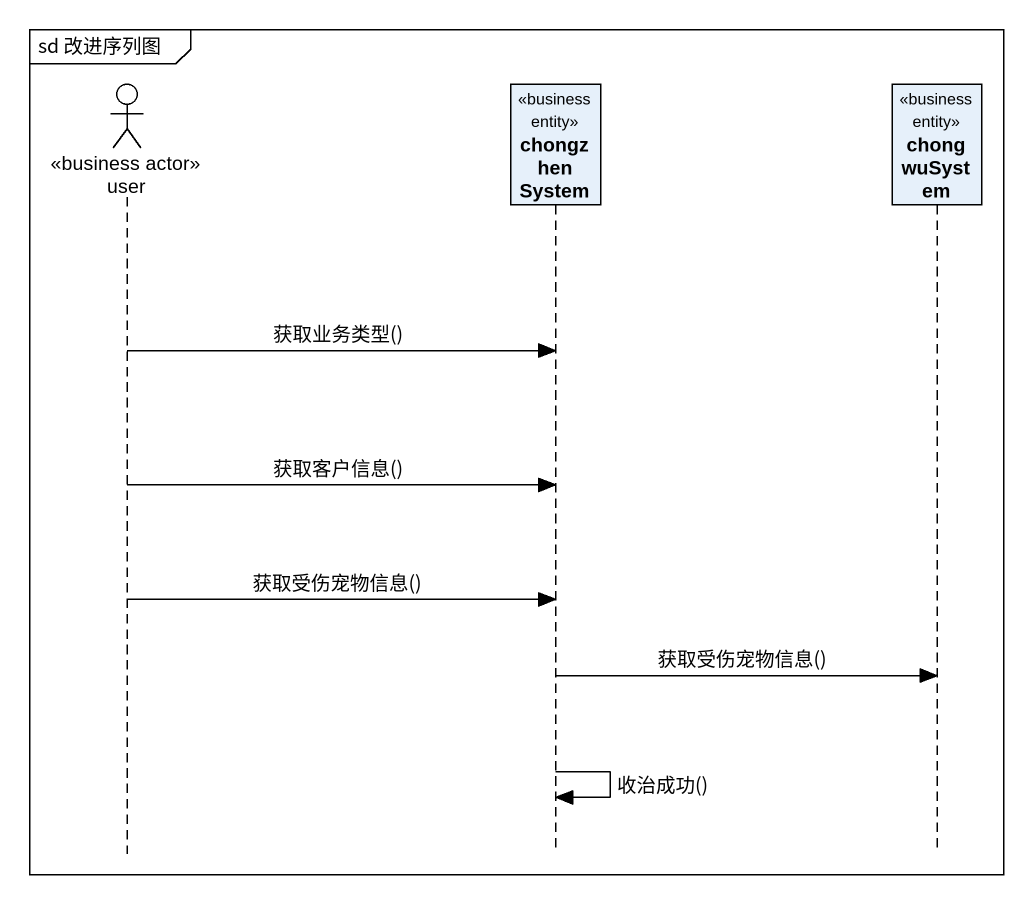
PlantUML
@startuml
mainframe sd 改进序列图
hide footbox
actor user <<business actor>>
participant chongzhenSystem <<business entity>>
participant chongwuSystem <<business entity>>

user -> chongzhenSystem : 获取业务类型()
user -> chongzhenSystem : 获取客户信息()
user -> chongzhenSystem : 获取受伤宠物信息()
chongzhenSystem -> chongwuSystem : 获取受伤宠物信息()
chongzhenSystem -> chongzhenSystem : 收治成功()
@enduml
